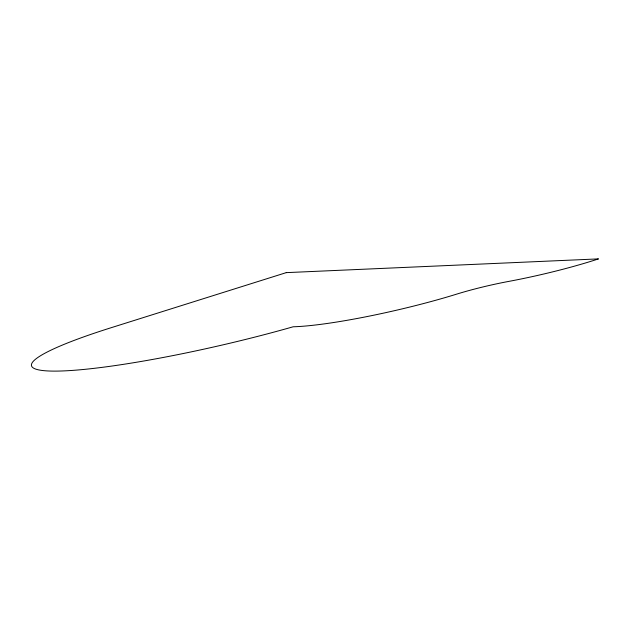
<?xml version="1.0" encoding="UTF-8"?>
<svg xmlns="http://www.w3.org/2000/svg" width="630" height="630" viewBox="0 0 630 630"><rect width="100%" height="100%" fill="white"/><g stroke="black" fill="none" stroke-linecap="round" stroke-linejoin="round"><path stroke-width="0.94" d="M286.256 272.632L110.155 328.025A189.528 22.767 -13 0 0 55.905 371.109A189.528 22.767 -13 0 0 293.163 326.781A120.464 14.474 -13 0 0 456.687 294.123A62.701 7.529 -13 0 1 508.843 281.382A98.319 11.812 -13 0 0 598.5 258.891L286.256 272.632"/></g></svg>
